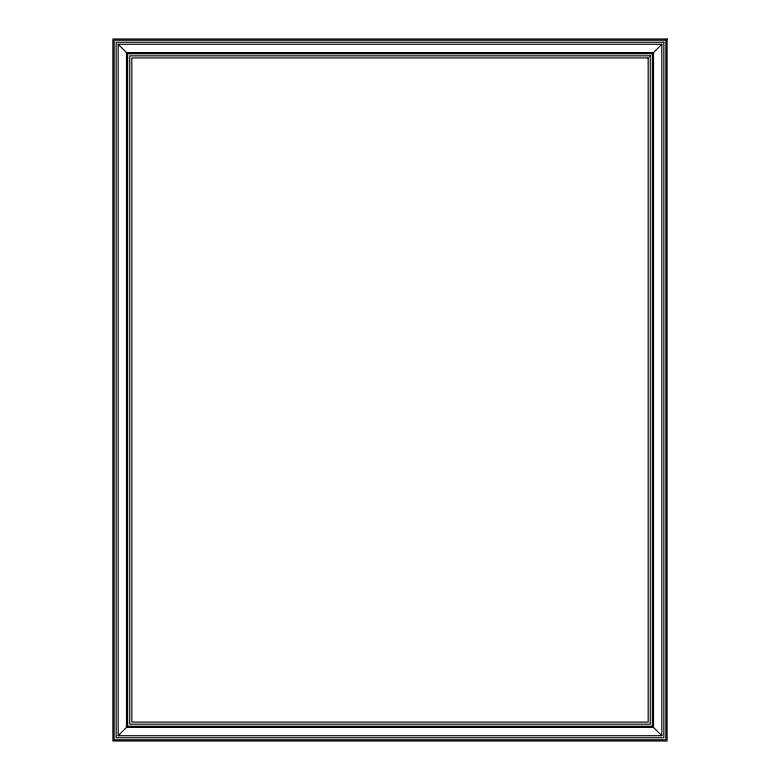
<?xml version="1.0" encoding="UTF-8"?>
<svg xmlns="http://www.w3.org/2000/svg" width="780" height="780" viewBox="0 0 780 780"><rect width="100%" height="100%" fill="white"/><g stroke="black" fill="none" stroke-linecap="round" stroke-linejoin="round"><path stroke-width="1.17" d="M653.347 52.757L661.82 44.285L118.18 44.285L118.18 735.716L661.82 735.716L661.82 44.285M118.18 735.716L126.653 727.243M118.18 44.285L126.653 52.757M653.347 727.243L661.82 735.716M667.105 39L112.895 39L112.895 741L667.105 741L667.105 39M665.876 40.228L114.124 40.228L114.124 739.771L665.876 739.771L665.876 40.228M663.848 42.257L116.152 42.257L116.152 737.743L663.848 737.743L663.848 42.257M653.513 52.591L126.487 52.591L126.487 727.408L653.513 727.408L653.513 52.591M652.363 53.742L127.637 53.742L127.637 726.258L652.363 726.258L652.363 53.742M650.267 55.838L129.733 55.838L129.733 724.162L650.267 724.162L650.267 55.838M648.17 57.934L131.83 57.934L131.83 722.066L648.17 722.066L648.17 57.934"/></g></svg>
